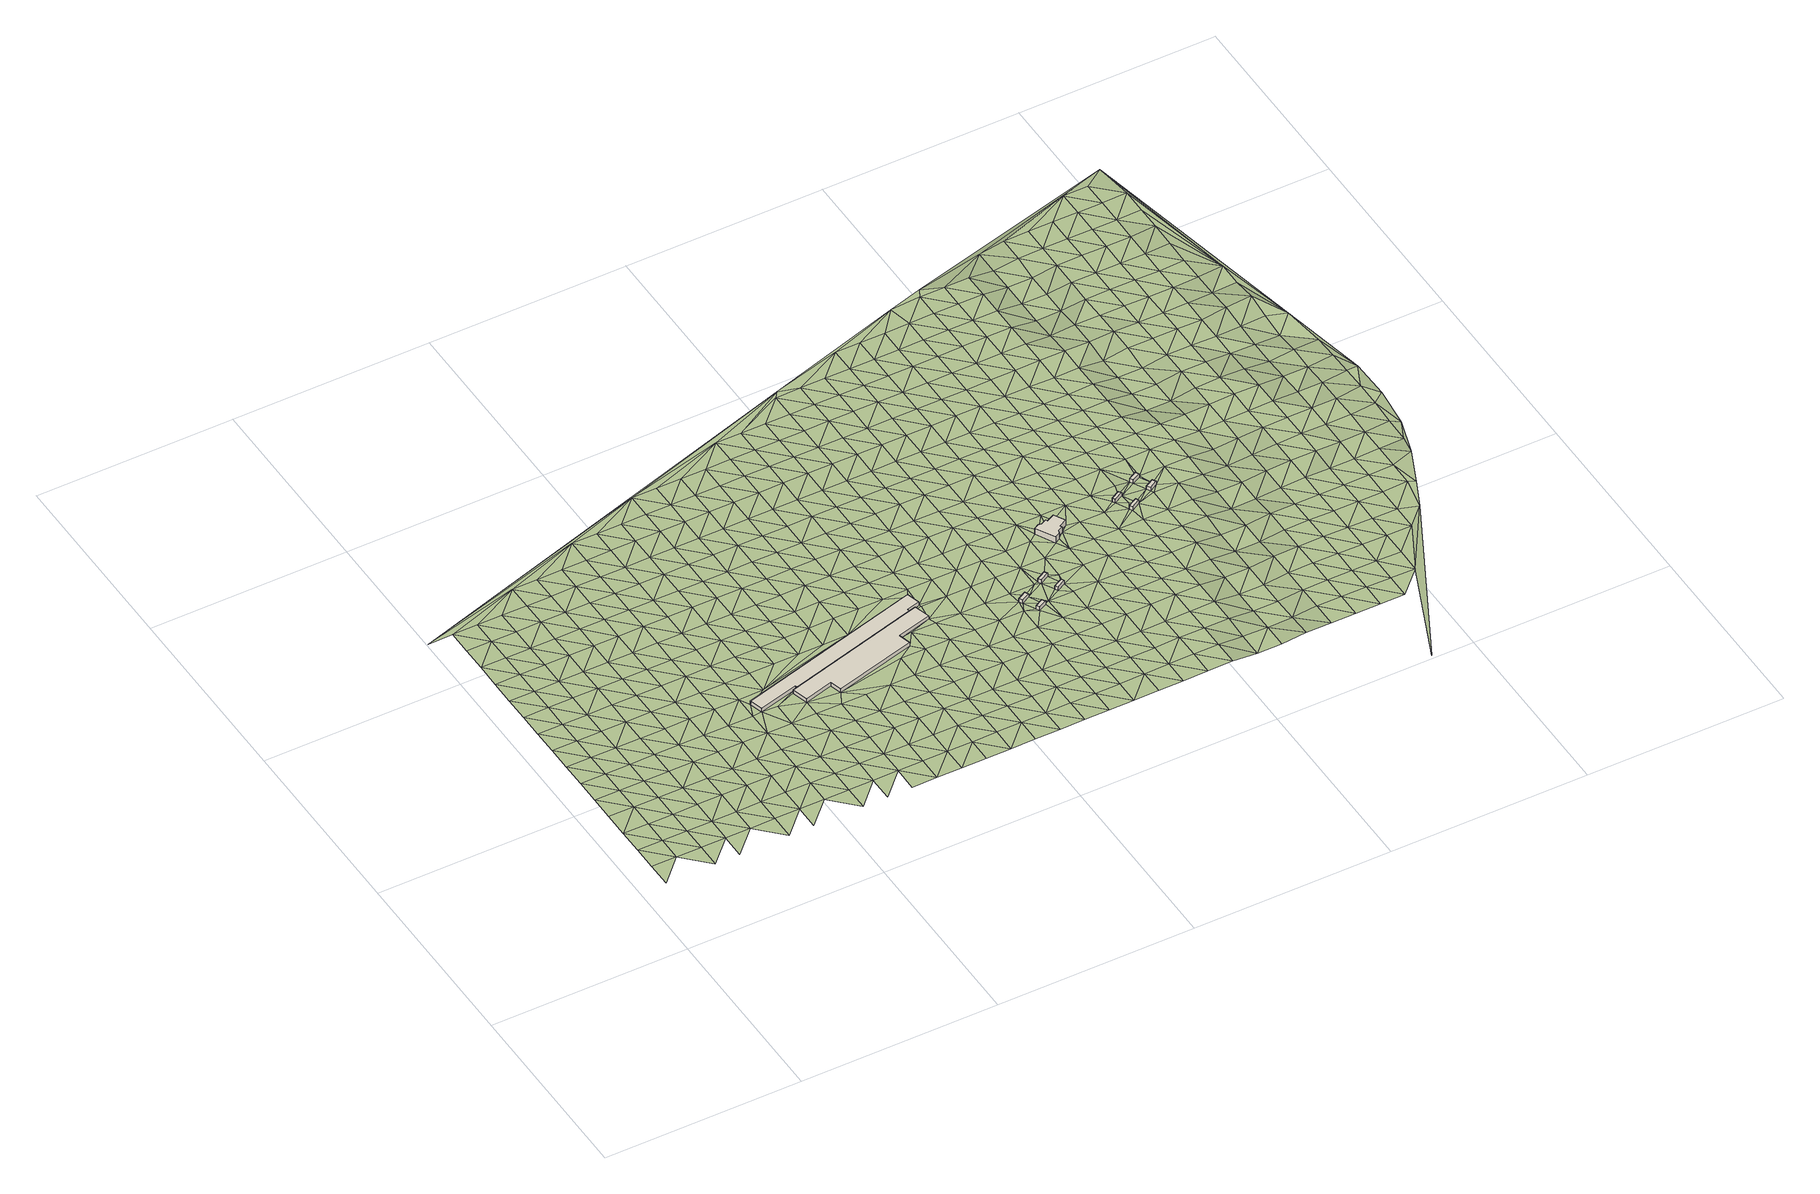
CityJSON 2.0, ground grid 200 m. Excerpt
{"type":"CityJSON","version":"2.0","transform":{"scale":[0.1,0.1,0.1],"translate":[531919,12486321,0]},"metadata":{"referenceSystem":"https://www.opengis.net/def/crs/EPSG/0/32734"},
"CityObjects":{
"building1":{"type":"Building","attributes":{"building":"workshop","building:levels":1,"building_height":4.1,"plus_code":"4FRW3FHF+XHX","ground_height":2.39,"roof_height":6.49},"geometry":[{"type":"Solid","lod":"1","boundaries":[[[[0,1,2,3]],[[1,4,5,2]],[[4,6,7,5]],[[6,8,9,7]],[[8,10,11,9]],[[10,12,13,11]],[[12,14,15,13]],[[14,0,3,15]],[[3,2,5,7,9,11,13,15]],[[14,12,10,8,6,4,1,0]]]]}]},
"building2":{"type":"Building","attributes":{"building":"workshop","building:levels":1,"building_height":4.1,"plus_code":"4FRW3FHF+WPR","ground_height":2.54,"roof_height":6.64},"geometry":[{"type":"Solid","lod":"1","boundaries":[[[[16,17,18,19]],[[17,20,21,18]],[[20,22,23,21]],[[22,24,25,23]],[[24,26,27,25]],[[26,28,29,27]],[[28,30,31,29]],[[30,32,33,31]],[[32,34,35,33]],[[34,16,19,35]],[[19,18,21,23,25,27,29,31,33,35]],[[34,32,30,28,26,24,22,20,17,16]]]]}]},
"building3":{"type":"Building","attributes":{"building":"transportation","building:levels":1,"amenity":"shelter","building_height":4.1,"plus_code":"4FRW3FHG+WC6","ground_height":2.42,"roof_height":6.52},"geometry":[{"type":"Solid","lod":"1","boundaries":[[[[36,37,38,39]],[[37,40,41,38]],[[40,42,43,41]],[[42,36,39,43]],[[39,38,41,43]],[[42,40,37,36]]]]}]},
"building4":{"type":"Building","attributes":{"building":"transportation","building:levels":1,"amenity":"shelter","building_height":4.1,"plus_code":"4FRW3FHG+VC5","ground_height":2.42,"roof_height":6.52},"geometry":[{"type":"Solid","lod":"1","boundaries":[[[[44,45,46,47]],[[45,48,49,46]],[[48,50,51,49]],[[50,44,47,51]],[[47,46,49,51]],[[50,48,45,44]]]]}]},
"building5":{"type":"Building","attributes":{"building":"transportation","building:levels":1,"amenity":"shelter","building_height":4.1,"plus_code":"4FRW3FHG+XG8","ground_height":2.49,"roof_height":6.59},"geometry":[{"type":"Solid","lod":"1","boundaries":[[[[52,53,54,55]],[[53,56,57,54]],[[56,58,59,57]],[[58,52,55,59]],[[55,54,57,59]],[[58,56,53,52]]]]}]},
"building6":{"type":"Building","attributes":{"building":"transportation","building:levels":1,"amenity":"shelter","building_height":4.1,"plus_code":"4FRW3FHG+WH2","ground_height":2.57,"roof_height":6.67},"geometry":[{"type":"Solid","lod":"1","boundaries":[[[[60,61,62,63]],[[61,64,65,62]],[[64,66,67,65]],[[66,60,63,67]],[[63,62,65,67]],[[66,64,61,60]]]]}]},
"building7":{"type":"Building","attributes":{"address":"Ysterplaat","building":"train_station","building:levels":2,"building_height":6.9,"plus_code":"4FRW3FJG+4MQ","ground_height":2.76,"roof_height":9.66},"geometry":[{"type":"Solid","lod":"1","boundaries":[[[[68,69,70,71]],[[69,72,73,70]],[[72,74,75,73]],[[74,76,77,75]],[[76,78,79,77]],[[78,80,81,79]],[[80,82,83,81]],[[82,84,85,83]],[[84,86,87,85]],[[86,88,89,87]],[[88,90,91,89]],[[90,68,71,91]],[[71,70,73,75,77,79,81,83,85,87,89,91]],[[90,88,86,84,82,80,78,76,74,72,69,68]]]]}]},
"building8":{"type":"Building","attributes":{"building":"transportation","building:levels":1,"amenity":"shelter","building_height":4.1,"plus_code":"4FRW3FJH+526","ground_height":3.27,"roof_height":7.37},"geometry":[{"type":"Solid","lod":"1","boundaries":[[[[92,93,94,95]],[[93,96,97,94]],[[96,98,99,97]],[[98,92,95,99]],[[95,94,97,99]],[[98,96,93,92]]]]}]},
"building9":{"type":"Building","attributes":{"building":"transportation","building:levels":1,"amenity":"shelter","building_height":4.1,"plus_code":"4FRW3FJH+424","ground_height":3.27,"roof_height":7.37},"geometry":[{"type":"Solid","lod":"1","boundaries":[[[[100,101,102,103]],[[101,104,105,102]],[[104,106,107,105]],[[106,100,103,107]],[[103,102,105,107]],[[106,104,101,100]]]]}]},
"building10":{"type":"Building","attributes":{"building":"transportation","building:levels":1,"amenity":"shelter","building_height":4.1,"plus_code":"4FRW3FJH+643","ground_height":4.14,"roof_height":8.24},"geometry":[{"type":"Solid","lod":"1","boundaries":[[[[108,109,110,111]],[[109,112,113,110]],[[112,114,115,113]],[[114,108,111,115]],[[111,110,113,115]],[[114,112,109,108]]]]}]},
"building11":{"type":"Building","attributes":{"building":"transportation","building:levels":1,"amenity":"shelter","building_height":4.1,"plus_code":"4FRW3FJH+44X","ground_height":3.98,"roof_height":8.08},"geometry":[{"type":"Solid","lod":"1","boundaries":[[[[116,117,118,119]],[[117,120,121,118]],[[120,122,123,121]],[[122,116,119,123]],[[119,118,121,123]],[[122,120,117,116]]]]}]},
"terrain1":{"type":"TINRelief","geometry":[{"type":"CompositeSurface","lod":"1","boundaries":[[[124,125,126]],[[127,124,126]],[[128,127,129]],[[126,129,127]],[[130,128,131]],[[129,132,128]],[[133,130,131]],[[128,132,131]],[[129,126,134]],[[134,126,135]],[[136,133,137]],[[132,129,138]],[[137,133,131]],[[138,129,134]],[[139,136,140]],[[132,141,131]],[[140,136,137]],[[141,132,138]],[[142,143,139]],[[134,135,144]],[[137,131,145]],[[139,140,142]],[[138,134,144]],[[145,131,141]],[[146,143,147]],[[137,148,140]],[[142,147,143]],[[141,138,149]],[[148,137,145]],[[150,146,151]],[[144,149,138]],[[140,152,142]],[[147,151,146]],[[153,145,141]],[[152,140,148]],[[154,150,155]],[[153,141,149]],[[156,144,157]],[[147,142,158]],[[150,151,155]],[[148,145,159]],[[158,142,152]],[[160,154,161]],[[144,156,149]],[[159,145,153]],[[151,147,162]],[[155,161,154]],[[163,152,148]],[[162,147,158]],[[164,160,165]],[[148,159,163]],[[153,149,166]],[[151,167,155]],[[161,165,160]],[[149,156,168]],[[158,152,169]],[[151,162,167]],[[166,159,153]],[[166,149,168]],[[169,152,163]],[[170,164,171]],[[161,155,172]],[[165,173,164]],[[172,155,167]],[[174,170,171]],[[162,158,175]],[[171,164,173]],[[169,176,158]],[[161,177,165]],[[168,156,178]],[[163,159,179]],[[159,166,180]],[[162,175,167]],[[177,161,172]],[[178,156,181]],[[158,176,175]],[[179,169,163]],[[179,159,180]],[[173,165,182]],[[183,174,171]],[[166,168,184]],[[182,165,177]],[[168,178,185]],[[172,167,186]],[[187,176,169]],[[174,188,189]],[[167,175,190]],[[173,191,171]],[[180,166,184]],[[184,168,185]],[[169,179,187]],[[172,186,177]],[[173,182,191]],[[167,190,186]],[[178,181,192]],[[176,193,175]],[[183,171,194]],[[180,195,179]],[[193,176,187]],[[185,178,192]],[[194,171,191]],[[184,195,180]],[[196,182,177]],[[175,197,190]],[[177,186,198]],[[188,174,183]],[[179,199,187]],[[197,175,193]],[[182,196,191]],[[183,194,200]],[[177,198,196]],[[195,199,179]],[[201,184,185]],[[190,202,186]],[[192,203,185]],[[190,197,202]],[[184,201,195]],[[193,187,204]],[[201,185,203]],[[199,205,187]],[[194,191,206]],[[186,207,198]],[[191,196,208]],[[197,193,204]],[[209,192,210]],[[207,186,202]],[[204,187,205]],[[183,200,188]],[[200,194,206]],[[191,208,206]],[[211,199,195]],[[195,201,212]],[[196,198,213]],[[197,214,202]],[[215,203,192]],[[198,207,216]],[[199,211,205]],[[214,197,204]],[[195,212,211]],[[213,208,196]],[[217,200,206]],[[198,216,213]],[[192,209,215]],[[207,202,218]],[[201,203,219]],[[200,217,188]],[[218,202,214]],[[208,220,206]],[[219,212,201]],[[221,204,205]],[[219,203,215]],[[205,211,222]],[[207,223,216]],[[188,224,189]],[[208,213,220]],[[204,221,214]],[[207,218,223]],[[205,222,221]],[[225,217,206]],[[215,209,226]],[[211,212,227]],[[225,206,220]],[[212,219,228]],[[213,216,229]],[[216,223,230]],[[226,209,231]],[[188,217,232]],[[218,214,233]],[[227,222,211]],[[214,221,234]],[[212,228,227]],[[220,213,229]],[[219,215,235]],[[225,232,217]],[[216,230,229]],[[223,218,233]],[[235,215,226]],[[214,234,233]],[[220,236,225]],[[237,228,219]],[[221,222,238]],[[232,239,188]],[[222,227,240]],[[241,230,223]],[[236,220,229]],[[237,219,235]],[[226,231,242]],[[238,234,221]],[[241,223,233]],[[222,240,238]],[[243,227,228]],[[232,225,244]],[[235,226,242]],[[225,236,245]],[[243,228,237]],[[229,230,246]],[[10,240,227]],[[234,247,233]],[[248,230,241]],[[232,244,239]],[[225,245,244]],[[234,238,247]],[[236,229,246]],[[237,235,249]],[[238,240,8]],[[230,248,246]],[[250,10,227]],[[10,8,240]],[[227,243,250]],[[251,241,233]],[[242,249,235]],[[224,188,239]],[[233,247,251]],[[236,252,245]],[[239,244,253]],[[248,241,254]],[[243,237,255]],[[252,236,246]],[[249,256,237]],[[238,8,257]],[[10,250,258]],[[259,242,260]],[[247,238,257]],[[251,254,241]],[[245,261,244]],[[243,255,250]],[[262,189,224]],[[237,256,255]],[[248,263,246]],[[242,259,249]],[[245,252,261]],[[247,264,251]],[[254,263,248]],[[239,253,224]],[[265,253,244]],[[264,247,257]],[[10,258,266]],[[250,22,258]],[[267,252,246]],[[268,256,249]],[[265,244,261]],[[250,255,269]],[[263,267,246]],[[249,259,268]],[[254,251,270]],[[250,269,22]],[[251,264,271]],[[261,252,272]],[[256,273,255]],[[274,253,265]],[[258,22,20]],[[254,270,263]],[[275,276,259]],[[267,272,252]],[[256,268,273]],[[251,271,270]],[[258,20,266]],[[253,274,224]],[[277,265,261]],[[257,278,264]],[[255,279,269]],[[268,259,280]],[[272,277,261]],[[279,255,273]],[[267,263,281]],[[264,278,271]],[[263,270,282]],[[280,259,276]],[[266,20,17]],[[22,269,283]],[[274,265,284]],[[267,281,272]],[[277,284,265]],[[263,282,281]],[[269,279,283]],[[271,285,270]],[[273,268,286]],[[268,280,287]],[[288,224,274]],[[289,257,8]],[[271,278,285]],[[278,257,290]],[[279,273,286]],[[274,284,288]],[[286,268,287]],[[291,22,283]],[[277,272,292]],[[293,282,270]],[[272,281,294]],[[280,276,295]],[[22,291,296]],[[293,270,285]],[[277,292,284]],[[279,297,283]],[[298,224,288]],[[272,294,292]],[[287,280,295]],[[276,299,295]],[[297,279,286]],[[282,300,281]],[[278,290,285]],[[301,282,293]],[[290,257,302]],[[291,283,303]],[[304,288,284]],[[300,294,281]],[[284,292,305]],[[282,301,300]],[[303,283,297]],[[286,287,306]],[[293,285,307]],[[295,308,287]],[[288,304,298]],[[304,284,305]],[[290,307,285]],[[294,309,292]],[[297,286,306]],[[306,287,308]],[[293,310,301]],[[309,294,300]],[[298,262,224]],[[311,295,299]],[[307,310,293]],[[312,305,292]],[[289,302,257]],[[291,303,313]],[[298,304,314]],[[313,303,297]],[[312,292,309]],[[299,315,311]],[[306,316,297]],[[300,301,317]],[[318,308,295]],[[310,319,301]],[[307,290,320]],[[313,297,316]],[[304,305,321]],[[309,300,317]],[[322,305,312]],[[301,319,317]],[[295,311,318]],[[323,306,308]],[[310,307,320]],[[290,302,320]],[[298,314,262]],[[321,314,304]],[[321,305,322]],[[324,312,309]],[[306,323,316]],[[323,308,318]],[[325,189,262]],[[326,291,313]],[[319,310,327]],[[315,328,311]],[[324,309,317]],[[320,327,310]],[[322,312,329]],[[313,316,330]],[[314,321,331]],[[8,332,289]],[[317,319,333]],[[311,334,318]],[[324,329,312]],[[330,316,323]],[[314,331,262]],[[319,327,333]],[[334,311,328]],[[335,320,302]],[[321,322,336]],[[317,337,324]],[[318,338,323]],[[329,339,322]],[[330,340,313]],[[326,341,291]],[[337,317,333]],[[338,318,334]],[[302,289,335]],[[331,321,336]],[[342,327,320]],[[336,322,339]],[[326,313,340]],[[343,330,323]],[[329,324,344]],[[324,337,345]],[[343,323,338]],[[320,335,342]],[[331,346,262]],[[333,327,347]],[[334,328,348]],[[329,344,339]],[[330,349,340]],[[346,331,336]],[[324,345,344]],[[337,333,347]],[[338,334,348]],[[347,327,342]],[[328,350,348]],[[349,330,343]],[[289,351,335]],[[352,262,346]],[[353,336,339]],[[337,354,345]],[[343,338,355]],[[326,340,356]],[[339,344,357]],[[340,349,358]],[[342,335,351]],[[354,337,347]],[[348,355,338]],[[336,353,346]],[[353,339,357]],[[340,358,356]],[[345,359,344]],[[356,341,326]],[[347,342,360]],[[350,361,348]],[[349,343,362]],[[345,354,359]],[[355,363,343]],[[351,360,342]],[[351,289,364]],[[352,346,365]],[[366,357,344]],[[362,358,349]],[[346,353,367]],[[343,363,362]],[[368,354,347]],[[341,369,370]],[[371,355,348]],[[366,344,359]],[[369,341,356]],[[346,367,365]],[[360,368,347]],[[371,348,361]],[[353,357,372]],[[359,354,373]],[[374,363,355]],[[375,356,358]],[[376,357,366]],[[358,362,377]],[[360,351,364]],[[378,262,352]],[[368,373,354]],[[332,364,289]],[[371,374,355]],[[372,367,353]],[[356,375,369]],[[369,379,370]],[[376,372,357]],[[358,377,375]],[[380,366,359]],[[368,360,381]],[[361,382,371]],[[362,363,383]],[[373,380,359]],[[374,384,363]],[[364,381,360]],[[385,365,367]],[[376,366,386]],[[377,362,383]],[[367,372,387]],[[363,384,383]],[[375,388,369]],[[369,388,379]],[[380,386,366]],[[378,352,365]],[[373,368,389]],[[374,371,390]],[[367,387,385]],[[381,391,368]],[[371,382,392]],[[393,394,395]],[[377,396,375]],[[372,376,397]],[[373,389,380]],[[374,390,384]],[[386,398,376]],[[368,391,389]],[[371,392,390]],[[396,377,383]],[[395,394,399]],[[381,364,400]],[[394,379,401]],[[387,372,397]],[[388,375,402]],[[397,376,398]],[[400,364,332]],[[401,399,394]],[[402,375,396]],[[388,403,379]],[[386,380,404]],[[405,391,381]],[[382,406,392]],[[407,383,384]],[[380,389,408]],[[384,390,409]],[[365,385,378]],[[400,332,399]],[[387,410,385]],[[400,405,381]],[[401,379,411]],[[386,404,398]],[[383,407,396]],[[410,387,397]],[[380,408,404]],[[384,409,407]],[[388,402,403]],[[411,399,401]],[[391,412,389]],[[392,413,390]],[[411,379,403]],[[391,405,412]],[[392,406,413]],[[414,400,399]],[[415,385,410]],[[397,398,416]],[[389,417,408]],[[418,409,390]],[[402,396,419]],[[398,404,420]],[[396,407,421]],[[414,405,400]],[[378,385,415]],[[414,399,411]],[[417,389,412]],[[418,390,413]],[[410,397,416]],[[403,402,419]],[[416,398,420]],[[396,421,419]],[[408,422,404]],[[406,423,413]],[[407,409,424]],[[262,378,325]],[[408,417,422]],[[425,409,418]],[[415,410,426]],[[412,405,427]],[[405,414,428]],[[429,420,404]],[[403,430,411]],[[424,421,407]],[[416,426,410]],[[409,425,424]],[[419,431,403]],[[417,412,427]],[[418,413,432]],[[429,404,422]],[[427,405,428]],[[378,415,433]],[[403,431,430]],[[432,413,423]],[[414,411,434]],[[415,426,433]],[[435,416,420]],[[417,436,422]],[[418,437,425]],[[438,419,421]],[[439,420,429]],[[421,424,440]],[[428,414,434]],[[427,436,417]],[[434,411,430]],[[437,418,432]],[[416,435,426]],[[433,441,378]],[[435,420,439]],[[421,440,438]],[[36,431,419]],[[429,422,442]],[[425,443,424]],[[436,442,422]],[[443,425,437]],[[433,426,444]],[[445,427,428]],[[432,423,446]],[[419,438,36]],[[434,447,428]],[[429,448,439]],[[449,430,431]],[[440,424,450]],[[435,444,426]],[[427,445,436]],[[437,432,446]],[[36,451,431]],[[442,448,429]],[[445,428,447]],[[423,452,446]],[[443,450,424]],[[453,441,433]],[[440,45,438]],[[431,451,449]],[[454,434,430]],[[444,453,433]],[[438,37,36]],[[438,44,37]],[[435,439,455]],[[443,437,456]],[[448,457,439]],[[44,438,45]],[[440,450,458]],[[440,458,45]],[[442,436,459]],[[436,445,460]],[[456,437,446]],[[454,430,449]],[[461,451,36]],[[441,325,378]],[[455,444,435]],[[462,447,434]],[[453,463,441]],[[455,439,457]],[[44,464,37]],[[448,442,459]],[[450,443,465]],[[436,460,459]],[[466,37,464]],[[452,467,446]],[[458,468,45]],[[465,443,456]],[[434,454,462]],[[453,444,469]],[[445,447,470]],[[461,471,451]],[[464,472,466]],[[457,448,473]],[[474,449,451]],[[468,458,472]],[[458,450,475]],[[468,472,464]],[[469,444,455]],[[466,471,461]],[[470,460,445]],[[476,456,446]],[[459,473,448]],[[470,447,462]],[[475,450,465]],[[477,441,463]],[[478,463,453]],[[449,474,454]],[[472,53,466]],[[476,446,467]],[[451,471,474]],[[472,458,479]],[[453,469,478]],[[53,471,466]],[[455,457,480]],[[465,456,481]],[[473,482,457]],[[479,458,475]],[[483,459,460]],[[454,484,462]],[[460,470,485]],[[476,481,456]],[[60,53,472]],[[480,469,455]],[[60,472,61]],[[471,53,52]],[[486,463,478]],[[480,457,482]],[[474,471,52]],[[484,454,474]],[[325,441,477]],[[459,483,473]],[[472,487,61]],[[460,485,483]],[[487,472,479]],[[462,488,470]],[[467,489,476]],[[490,475,465]],[[486,477,463]],[[481,491,465]],[[474,52,492]],[[60,66,53]],[[488,462,484]],[[478,469,493]],[[494,482,473]],[[475,490,479]],[[53,66,495]],[[469,480,496]],[[490,465,491]],[[64,61,487]],[[485,470,497]],[[473,483,494]],[[493,486,478]],[[481,476,498]],[[474,492,499]],[[500,492,495]],[[493,469,496]],[[470,488,497]],[[476,489,501]],[[500,495,66]],[[484,474,502]],[[500,66,64]],[[480,482,503]],[[485,504,483]],[[481,498,491]],[[479,505,487]],[[494,506,482]],[[476,501,498]],[[479,490,507]],[[500,499,492]],[[508,477,486]],[[504,485,497]],[[487,505,64]],[[474,499,502]],[[496,480,503]],[[488,484,509]],[[486,493,508]],[[503,482,506]],[[479,507,505]],[[494,483,510]],[[500,64,511]],[[325,477,512]],[[497,488,509]],[[489,513,501]],[[490,491,514]],[[510,483,504]],[[491,498,515]],[[509,484,502]],[[496,516,493]],[[499,500,511]],[[508,512,477]],[[511,64,505]],[[506,494,517]],[[514,507,490]],[[516,496,503]],[[514,491,515]],[[504,497,518]],[[501,519,498]],[[517,494,510]],[[499,69,502]],[[493,520,508]],[[509,518,497]],[[501,513,519]],[[68,509,502]],[[505,507,521]],[[520,493,516]],[[522,499,511]],[[69,499,522]],[[68,502,69]],[[523,503,506]],[[524,515,498]],[[517,525,506]],[[521,507,514]],[[508,526,512]],[[510,504,527]],[[509,68,528]],[[518,529,504]],[[524,498,519]],[[503,523,516]],[[508,520,526]],[[523,506,525]],[[527,517,510]],[[511,505,530]],[[504,529,527]],[[531,505,521]],[[532,69,522]],[[518,509,533]],[[513,534,519]],[[535,514,515]],[[509,528,533]],[[536,515,524]],[[325,512,537]],[[538,528,539]],[[530,522,511]],[[512,526,540]],[[531,530,505]],[[532,522,541]],[[520,516,542]],[[543,525,517]],[[521,514,535]],[[516,523,544]],[[541,545,532]],[[535,515,536]],[[533,528,538]],[[529,518,546]],[[524,519,547]],[[517,527,543]],[[526,520,542]],[[548,549,538]],[[516,544,542]],[[546,518,533]],[[547,519,534]],[[550,541,522]],[[531,521,551]],[[533,538,549]],[[522,530,550]],[[552,553,541]],[[523,525,554]],[[529,555,527]],[[524,556,536]],[[525,543,557]],[[551,521,535]],[[512,540,537]],[[558,540,526]],[[555,529,546]],[[556,524,547]],[[554,544,523]],[[531,559,530]],[[541,560,552]],[[558,526,542]],[[554,525,557]],[[560,541,550]],[[527,561,543]],[[536,562,535]],[[533,549,563]],[[551,559,531]],[[546,533,563]],[[563,549,552]],[[561,527,555]],[[562,536,556]],[[544,564,542]],[[547,534,565]],[[566,550,530]],[[567,540,558]],[[543,568,557]],[[551,535,569]],[[552,560,563]],[[544,554,564]],[[559,566,530]],[[555,546,570]],[[556,547,565]],[[540,567,537]],[[543,561,568]],[[534,571,565]],[[569,535,562]],[[572,558,542]],[[560,550,573]],[[563,570,546]],[[559,551,574]],[[572,542,564]],[[566,573,550]],[[554,557,575]],[[562,556,576]],[[557,568,577]],[[574,551,569]],[[567,558,578]],[[561,555,579]],[[563,560,580]],[[570,581,555]],[[565,576,556]],[[564,554,575]],[[582,566,559]],[[572,578,558]],[[575,557,577]],[[573,580,560]],[[583,325,537]],[[568,561,579]],[[555,581,579]],[[559,574,582]],[[584,570,563]],[[571,585,565]],[[569,562,586]],[[576,587,562]],[[537,567,588]],[[564,589,572]],[[573,566,590]],[[578,591,567]],[[580,584,563]],[[592,577,568]],[[586,574,569]],[[589,564,575]],[[562,587,586]],[[590,566,582]],[[593,581,570]],[[594,576,565]],[[567,591,588]],[[592,568,579]],[[573,100,580]],[[584,593,570]],[[594,565,585]],[[578,572,595]],[[572,589,596]],[[590,597,573]],[[580,92,584]],[[575,577,598]],[[579,581,599]],[[600,587,576]],[[582,574,601]],[[602,577,592]],[[574,586,603]],[[573,597,101]],[[100,573,101]],[[92,580,93]],[[578,595,591]],[[572,596,595]],[[593,599,581]],[[594,600,576]],[[93,580,100]],[[589,575,598]],[[601,590,582]],[[598,577,602]],[[601,574,603]],[[604,592,579]],[[584,92,605]],[[585,606,594]],[[586,587,607]],[[599,604,579]],[[600,608,587]],[[93,100,609]],[[610,588,591]],[[589,611,596]],[[612,593,584]],[[613,597,590]],[[591,595,614]],[[605,615,584]],[[597,104,101]],[[93,609,96]],[[602,592,616]],[[603,586,607]],[[537,588,583]],[[611,589,598]],[[587,608,607]],[[590,601,613]],[[100,106,609]],[[599,593,612]],[[591,614,610]],[[604,616,592]],[[584,615,612]],[[609,106,96]],[[596,617,595]],[[600,594,618]],[[594,606,619]],[[597,620,104]],[[602,621,598]],[[603,622,601]],[[596,611,617]],[[597,613,620]],[[96,108,605]],[[604,599,623]],[[600,618,608]],[[616,621,602]],[[594,619,618]],[[622,603,607]],[[615,605,108]],[[116,96,106]],[[624,614,595]],[[106,104,116]],[[612,623,599]],[[625,611,598]],[[601,626,613]],[[624,595,617]],[[615,108,612]],[[108,96,109]],[[583,588,610]],[[116,109,96]],[[616,604,627]],[[104,620,628]],[[621,625,598]],[[626,601,622]],[[104,117,116]],[[606,629,619]],[[630,607,608]],[[628,117,104]],[[604,623,627]],[[608,618,631]],[[610,614,632]],[[617,611,633]],[[613,634,620]],[[635,614,624]],[[108,114,612]],[[621,616,636]],[[607,630,622]],[[625,633,611]],[[608,631,630]],[[613,626,634]],[[623,612,637]],[[619,638,618]],[[122,109,116]],[[614,635,632]],[[627,636,616]],[[120,117,628]],[[639,624,617]],[[637,612,114]],[[112,109,122]],[[619,629,638]],[[625,621,640]],[[641,628,620]],[[642,114,112]],[[633,639,617]],[[620,634,643]],[[583,610,632]],[[122,642,112]],[[627,623,644]],[[645,631,618]],[[626,622,646]],[[636,640,621]],[[637,114,642]],[[622,630,647]],[[635,624,648]],[[641,120,628]],[[637,644,623]],[[620,643,641]],[[645,618,638]],[[634,626,646]],[[639,648,624]],[[622,647,646]],[[633,625,649]],[[650,636,627]],[[651,642,122]],[[640,652,625]],[[122,120,651]],[[632,635,653]],[[629,654,638]],[[630,631,655]],[[644,650,627]],[[656,631,645]],[[633,649,639]],[[657,637,642]],[[643,634,658]],[[648,653,635]],[[625,652,649]],[[120,641,651]],[[640,636,659]],[[655,647,630]],[[631,656,655]],[[658,634,646]],[[644,637,657]],[[645,638,660]],[[661,583,632]],[[650,659,636]],[[642,651,657]],[[641,643,662]],[[653,663,632]],[[660,638,654]],[[648,639,664]],[[665,652,640]],[[639,649,666]],[[662,643,658]],[[650,644,667]],[[645,668,656]],[[669,646,647]],[[663,661,632]],[[659,665,640]],[[647,655,670]],[[653,648,664]],[[651,641,671]],[[639,666,664]],[[657,667,644]],[[668,645,660]],[[646,669,658]],[[641,662,671]],[[647,670,669]],[[672,583,661]],[[652,673,649]],[[659,650,674]],[[656,675,655]],[[665,676,652]],[[663,653,677]],[[651,678,657]],[[660,654,679]],[[650,667,674]],[[675,656,668]],[[673,666,649]],[[664,677,653]],[[652,676,673]],[[671,678,651]],[[665,659,680]],[[662,658,681]],[[670,655,682]],[[669,683,658]],[[684,661,663]],[[667,657,685]],[[668,660,686]],[[674,680,659]],[[682,655,675]],[[671,662,681]],[[684,663,677]],[[685,657,678]],[[686,660,679]],[[681,658,683]],[[687,664,666]],[[676,665,688]],[[670,689,669]],[[666,673,690]],[[672,661,691]],[[674,667,692]],[[675,668,693]],[[680,688,665]],[[670,682,689]],[[664,687,677]],[[671,694,678]],[[691,661,684]],[[666,690,687]],[[685,692,667]],[[693,668,686]],[[683,669,695]],[[694,671,681]],[[676,696,673]],[[697,680,674]],[[698,682,675]],[[688,699,676]],[[695,669,689]],[[685,678,700]],[[692,697,674]],[[698,675,693]],[[684,677,701]],[[690,673,696]],[[686,679,702]],[[677,687,703]],[[676,699,696]],[[700,678,694]],[[688,680,704]],[[705,681,683]],[[689,682,706]],[[683,695,707]],[[701,691,684]],[[692,685,708]],[[693,686,702]],[[701,677,703]],[[697,704,680]],[[706,682,698]],[[690,709,687]],[[681,705,694]],[[708,685,700]],[[705,683,707]],[[710,699,688]],[[695,689,711]],[[709,690,696]],[[712,697,692]],[[704,710,688]],[[689,706,711]],[[691,713,672]],[[703,687,714]],[[698,693,715]],[[702,716,717]],[[691,701,718]],[[692,708,712]],[[702,719,693]],[[700,694,720]],[[707,695,721]],[[714,687,709]],[[694,705,722]],[[696,699,723]],[[704,697,724]],[[715,706,698]],[[710,725,699]],[[715,693,719]],[[711,721,695]],[[720,708,700]],[[724,697,712]],[[694,722,720]],[[701,703,726]],[[696,723,709]],[[703,714,727]],[[699,725,723]],[[728,710,704]],[[705,707,729]],[[721,730,707]],[[713,691,718]],[[718,701,726]],[[731,711,706]],[[726,703,727]],[[704,724,728]],[[706,715,732]],[[712,708,733]],[[729,722,705]],[[734,708,720]],[[729,707,730]],[[714,709,735]],[[725,710,736]],[[719,702,737]],[[711,731,721]],[[709,723,738]],[[731,706,732]],[[733,724,712]],[[736,710,728]],[[734,733,708]],[[727,714,735]],[[715,719,737]],[[739,718,726]],[[709,738,735]],[[740,720,722]],[[741,730,721]],[[722,729,742]],[[725,743,723]],[[732,715,737]],[[739,713,718]],[[736,744,725]],[[721,731,741]],[[728,724,745]],[[720,740,734]],[[724,733,746]],[[722,742,740]],[[726,727,747]],[[743,738,723]],[[735,748,727]],[[725,744,743]],[[745,736,728]],[[729,730,749]],[[732,750,731]],[[745,724,746]],[[741,751,730]],[[737,702,717]],[[739,726,747]],[[747,727,748]],[[750,732,737]],[[733,734,752]],[[742,729,749]],[[740,753,734]],[[749,730,751]],[[754,735,738]],[[755,744,736]],[[756,741,731]],[[738,743,757]],[[713,739,758]],[[746,733,752]],[[736,745,755]],[[752,734,753]],[[756,731,750]],[[742,759,740]],[[747,758,739]],[[738,757,754]],[[760,748,735]],[[761,743,744]],[[741,762,751]],[[759,742,749]],[[750,737,717]],[[746,763,745]],[[761,744,755]],[[741,756,762]],[[753,740,764]],[[735,754,760]],[[713,758,765]],[[752,763,746]],[[766,747,748]],[[757,743,767]],[[764,740,759]],[[745,768,755]],[[769,749,751]],[[767,743,761]],[[751,762,770]],[[747,766,758]],[[771,756,750]],[[766,748,760]],[[763,768,745]],[[757,772,754]],[[773,752,753]],[[749,769,759]],[[750,717,771]],[[753,764,774]],[[769,751,770]],[[756,771,762]],[[713,775,672]],[[772,757,767]],[[776,765,758]],[[777,761,755]],[[752,773,763]],[[768,778,755]],[[773,753,774]],[[754,779,760]],[[766,776,758]],[[761,777,767]],[[764,759,780]],[[781,770,762]],[[779,754,772]],[[777,755,778]],[[759,769,782]],[[783,771,717]],[[781,762,771]],[[760,784,766]],[[768,763,785]],[[774,764,780]],[[776,786,765]],[[763,773,787]],[[759,782,780]],[[784,760,779]],[[772,767,788]],[[768,785,778]],[[769,770,789]],[[767,777,790]],[[791,713,765]],[[763,787,785]],[[792,770,781]],[[781,771,783]],[[776,766,793]],[[779,772,788]],[[773,774,794]],[[789,782,769]],[[793,766,784]],[[767,790,788]],[[780,795,774]],[[789,770,792]],[[777,778,796]],[[794,787,773]],[[778,785,797]],[[798,781,783]],[[794,774,795]],[[784,779,799]],[[786,776,800]],[[776,793,801]],[[781,798,792]],[[796,790,777]],[[802,780,782]],[[788,799,779]],[[796,778,797]],[[782,789,803]],[[765,786,791]],[[787,804,785]],[[776,801,800]],[[804,787,794]],[[782,803,802]],[[784,805,793]],[[806,795,780]],[[792,807,789]],[[799,808,784]],[[807,792,798]],[[809,788,790]],[[810,797,785]],[[790,796,811]],[[801,793,805]],[[784,808,805]],[[810,785,804]],[[780,802,806]],[[788,809,799]],[[812,794,795]],[[803,789,813]],[[790,811,809]],[[789,807,813]],[[800,791,786]],[[796,797,814]],[[804,794,812]],[[815,797,810]],[[812,795,806]],[[816,808,799]],[[817,800,801]],[[803,818,802]],[[807,798,819]],[[805,820,801]],[[811,796,814]],[[799,809,816]],[[815,814,797]],[[803,813,818]],[[821,810,804]],[[801,820,817]],[[819,813,807]],[[775,713,791]],[[802,822,806]],[[821,804,812]],[[805,808,823]],[[811,824,809]],[[816,825,808]],[[802,818,822]],[[819,818,813]],[[815,810,826]],[[800,817,791]],[[824,811,814]],[[805,823,820]],[[806,827,812]],[[808,825,823]],[[821,826,810]],[[816,809,828]],[[827,806,822]],[[829,818,819]],[[828,809,824]],[[829,822,818]],[[817,820,830]],[[831,814,815]],[[812,832,821]],[[826,833,815]],[[825,816,834]],[[830,820,823]],[[832,812,827]],[[814,831,824]],[[834,816,828]],[[831,815,833]],[[791,817,835]],[[821,836,826]],[[822,829,837]],[[837,827,822]],[[830,835,817]],[[821,832,836]],[[823,825,838]],[[827,837,832]],[[834,839,825]],[[826,840,833]],[[828,824,841]],[[824,831,842]],[[840,826,836]],[[838,830,823]],[[837,836,832]],[[825,839,838]],[[835,843,791]],[[833,840,831]],[[841,834,828]],[[824,842,841]],[[840,836,837]],[[831,840,842]],[[839,834,841]],[[835,830,844]],[[830,838,845]],[[775,791,843]],[[842,840,841]],[[838,839,841]],[[844,843,835]],[[830,845,844]],[[845,838,841]],[[775,841,840]],[[841,844,845]],[[844,775,843]],[[841,775,844]]]}]}
},
"vertices":[
[3873,2787,24],[3867,2811,24],[3867,2811,65],[3873,2787,65],[4002,2847,24],[4002,2847,65],[3965,2983,24],[3965,2983,65],[2067,2467,24],[2067,2467,65],[2104,2331,24],[2104,2331,65],[2509,2442,24],[2509,2442,65],[2516,2418,24],[2516,2418,65],
[3873,2787,25],[2516,2418,25],[2516,2418,66],[3873,2787,66],[2467,2404,25],[2467,2404,66],[2511,2243,25],[2511,2243,66],[2802,2323,25],[2802,2323,66],[2835,2202,25],[2835,2202,66],[3666,2427,25],[3666,2427,66],[3633,2549,25],[3633,2549,66],[3986,2645,25],[3986,2645,66],[3942,2805,25],[3942,2805,66],
[4788,2445,24],[4808,2411,24],[4808,2411,65],[4788,2445,65],[4892,2454,24],[4892,2454,65],[4872,2489,24],[4872,2489,65],
[4871,2287,24],[4891,2253,24],[4891,2253,65],[4871,2287,65],[4974,2296,24],[4974,2296,65],[4955,2331,24],[4955,2331,65],
[5061,2584,25],[5076,2554,25],[5076,2554,66],[5061,2584,66],[5170,2603,25],[5170,2603,66],[5154,2634,25],[5154,2634,66],
[5143,2427,26],[5159,2397,26],[5159,2397,67],[5143,2427,67],[5252,2446,26],[5252,2446,67],[5236,2476,26],[5236,2476,67],
[5349,3138,28],[5450,2945,28],[5450,2945,97],[5349,3138,97],[5503,2973,28],[5503,2973,97],[5517,3006,28],[5517,3006,97],[5568,3033,28],[5568,3033,97],[5561,3053,28],[5561,3053,97],[5641,3096,28],[5641,3096,97],[5580,3209,28],[5580,3209,97],[5501,3168,28],[5501,3168,97],[5489,3186,28],[5489,3186,97],[5437,3160,28],[5437,3160,97],[5401,3167,28],[5401,3167,97],
[6150,3159,33],[6165,3128,33],[6165,3128,74],[6150,3159,74],[6259,3178,33],[6259,3178,74],[6242,3208,33],[6242,3208,74],
[6232,3001,33],[6248,2970,33],[6248,2970,74],[6232,3001,74],[6341,3020,33],[6341,3020,74],[6325,3050,33],[6325,3050,74],
[6407,3298,41],[6426,3262,41],[6426,3262,82],[6407,3298,82],[6511,3307,41],[6511,3307,82],[6492,3343,41],[6492,3343,82],
[6489,3141,40],[6509,3105,40],[6509,3105,81],[6489,3141,81],[6593,3150,40],[6593,3150,81],[6574,3185,40],[6574,3185,81],
[254,1067,26],[254,817,25],[504,1067,24],[254,1317,25],[254,1567,25],[504,1317,24],[254,1822,24],[504,1822,25],[504,1567,25],[254,2072,24],[755,1067,24],[755,817,24],[254,2322,24],[504,2072,24],[755,1317,24],[254,2572,24],[504,2322,24],[755,1567,25],[504,2572,24],[254,2822,24],[1006,1067,24],[755,1822,25],[254,3072,24],[504,2822,23],[755,2072,25],[1006,1317,24],[254,3322,24],[504,3072,24],[755,2322,25],[1006,1567,25],[254,3572,24],[504,3322,25],[1256,1067,24],[1006,817,24],[755,2572,24],[1006,1822,25],[254,3822,24],[504,3572,24],[755,2822,23],[1006,2072,25],[254,4072,25],[504,3822,24],[1256,1567,24],[755,3072,24],[1256,1317,24],[1006,2322,25],[254,4322,24],[504,4322,25],[755,3322,25],[504,4072,25],[254,4572,24],[1006,2822,22],[1006,2572,24],[755,3572,24],[1507,1067,24],[1256,2072,24],[1256,1822,24],[1507,817,24],[755,3822,25],[504,4572,24],[1507,1567,24],[1507,1317,24],[1006,3322,25],[1256,2322,24],[1006,4822,24],[3,4572,23],[1006,3072,24],[755,4072,26],[1758,1067,24],[1256,2572,23],[755,4322,26],[1507,1822,23],[1006,3822,25],[1256,2822,23],[1006,3572,25],[1507,2072,24],[755,4572,24],[1758,1567,24],[1256,3072,25],[1758,1317,24],[1507,2572,23],[1507,2322,24],[1006,4322,26],[1256,3322,25],[1006,4072,26],[2009,1067,24],[1758,817,24],[1758,2072,24],[1758,1822,23],[1256,3822,25],[1507,2822,23],[2009,1317,24],[1256,3572,24],[1006,4572,24],[1507,3072,24],[2009,1567,23],[1256,4072,26],[1758,2572,23],[1758,2322,24],[1507,3322,25],[1758,5072,27],[1256,4322,25],[2259,1067,24],[2009,2072,24],[2009,1822,23],[1507,3822,24],[1507,3572,25],[2259,817,24],[1256,4572,23],[1758,3072,24],[1758,2822,23],[2259,1317,23],[1507,4072,25],[2259,1567,24],[2009,2572,24],[1256,4822,23],[2009,2322,24],[1758,3322,24],[2510,1067,24],[2259,1822,24],[1507,4572,24],[1507,4322,25],[1758,3822,24],[2009,2822,23],[1758,3572,24],[2510,1317,24],[2259,2072,24],[2009,3072,24],[1758,4072,25],[1507,4822,24],[2009,3322,24],[2510,1822,24],[2510,1567,24],[2259,2572,25],[2259,2322,25],[2761,1067,24],[2510,817,23],[1758,4322,25],[2510,5322,30],[2009,3572,24],[2259,2822,24],[1758,4572,24],[2509,2442,25],[2009,3822,23],[2761,1317,24],[2510,2072,25],[2259,3322,24],[2259,3072,24],[2009,4072,24],[2761,1567,24],[1758,4822,25],[2761,817,23],[3011,817,24],[2009,4322,25],[2510,2822,24],[2761,1822,25],[3011,1067,24],[2259,3822,23],[2259,3572,23],[2761,2072,25],[2009,4572,25],[2510,3072,24],[3011,1567,25],[3011,1317,24],[2009,4822,26],[3262,2822,26],[2761,2822,24],[2835,2202,26],[2259,4322,24],[2510,3322,23],[2259,4072,24],[3262,1067,24],[2802,2323,26],[3011,1822,26],[2009,5072,27],[3262,817,24],[2510,3822,22],[2510,3572,22],[3011,2822,25],[3011,2072,26],[2259,4822,27],[2259,4572,26],[3262,1567,25],[2761,3072,24],[3262,1317,24],[2510,4072,23],[2761,3322,23],[3513,1067,24],[2510,4322,25],[3262,2072,26],[2259,5072,28],[3513,817,23],[3262,1822,25],[2761,3822,22],[3513,1317,24],[2761,3572,22],[3011,3072,24],[2510,4822,28],[2510,4572,26],[3513,1567,25],[2761,4072,23],[4310,5882,30],[3513,2322,26],[3011,3322,23],[3764,817,24],[2761,4322,24],[3513,1822,25],[2510,5072,29],[3965,2983,27],[3011,3572,23],[3764,1067,25],[3262,3072,24],[2761,4822,27],[3011,3822,23],[3764,1317,24],[2761,4572,25],[3513,2072,26],[3666,2427,26],[3262,3322,24],[3764,1567,25],[3011,4322,25],[3011,4072,23],[2761,5072,29],[3262,3572,23],[4014,1067,25],[3764,1822,25],[4014,817,24],[3513,3072,25],[2761,5322,29],[3011,4822,27],[3262,3822,23],[4014,1317,24],[3764,2322,26],[3011,4572,26],[3764,2072,25],[3262,4072,24],[3513,3322,24],[4265,817,25],[4014,1822,25],[4014,1567,25],[3764,3072,26],[3011,5322,30],[3262,4322,25],[3011,5072,29],[3513,3572,23],[3764,2572,26],[3633,2549,27],[4265,1067,26],[3262,4822,29],[3513,3822,23],[4265,1317,25],[4014,2322,26],[3262,4572,27],[4014,2072,25],[3513,5572,29],[3986,2645,26],[3513,4072,24],[3764,3322,26],[4515,817,28],[4265,1822,24],[4265,1567,25],[3262,5322,30],[3513,4322,25],[3262,5072,30],[4014,2572,26],[3764,3822,24],[4515,1317,26],[3764,3572,25],[4515,1067,27],[3873,2787,27],[3942,2805,26],[3867,2811,27],[4265,2072,25],[3513,4822,30],[3513,4572,27],[4002,2847,26],[4014,3072,27],[4014,2822,26],[4265,2322,26],[4265,2572,26],[3764,4322,25],[4014,3322,26],[4766,817,29],[4515,1822,25],[3764,4072,24],[4515,1567,26],[3513,5072,30],[4265,2822,27],[4014,3572,25],[4766,1067,28],[4265,3072,27],[3513,5322,30],[3764,4822,29],[4014,3822,24],[4766,1317,27],[4515,2322,25],[3764,4572,27],[4515,2072,25],[4014,4072,24],[5017,817,29],[4766,1822,25],[4766,1567,26],[3764,5072,30],[4265,3572,25],[4265,3322,27],[4014,4322,25],[4515,2822,26],[4515,2572,26],[5017,1067,27],[3764,5322,30],[4515,3072,27],[4014,4822,29],[4265,3822,23],[5017,1317,27],[4766,2322,24],[4014,4572,26],[4766,2072,24],[3764,5572,28],[4265,4072,23],[5017,1567,26],[4014,5072,31],[4515,3572,26],[5268,1067,30],[4515,3322,27],[4265,4322,24],[4766,2822,25],[5017,1822,26],[4766,2572,25],[5268,817,31],[4014,5322,30],[4766,3072,26],[4265,4822,28],[5268,1317,29],[4265,4572,26],[5017,2072,25],[4515,4072,23],[4515,3822,23],[4872,2489,25],[4766,3322,27],[4014,5572,30],[4955,2331,25],[5268,1567,28],[4892,2454,25],[5518,817,34],[4974,2296,25],[4265,5072,30],[4766,3572,25],[5017,2572,25],[5017,2322,25],[4515,4322,24],[5017,2822,26],[5268,1822,29],[5518,1067,34],[4265,5822,30],[4265,5322,31],[5268,2072,27],[4515,4822,28],[5518,1317,33],[4515,4572,25],[4766,4072,24],[5017,3072,27],[4766,3822,23],[4265,5572,30],[5268,2322,26],[5017,3322,27],[5769,817,38],[5518,1822,32],[5518,1567,32],[5154,2634,26],[4515,5322,31],[4766,4322,24],[5170,2603,26],[4515,5072,30],[5017,3572,26],[5769,1317,39],[5268,2822,27],[5268,2572,26],[5769,1067,40],[5268,3072,28],[4766,4822,27],[5017,3822,24],[5518,2322,27],[4766,4572,25],[5518,2072,29],[4515,5572,31],[5268,3322,28],[5017,4072,24],[5518,2572,27],[4515,5822,30],[6020,817,40],[5769,1822,35],[5769,1567,36],[4766,5072,29],[5017,4322,24],[5268,3572,27],[6020,1067,40],[4766,5322,30],[5769,2072,31],[5518,2822,28],[5017,4822,27],[6020,1317,40],[5017,4572,25],[4766,5572,31],[5268,4072,26],[5401,3167,29],[5268,3822,25],[5769,2572,29],[5769,2322,29],[5503,2973,29],[5518,3322,29],[6270,817,13],[6020,1822,39],[6020,1567,39],[5017,6072,31],[5489,3186,29],[5437,3160,29],[4766,5822,31],[5568,3033,29],[5017,5322,30],[5268,4322,25],[5017,5072,29],[5517,3006,29],[5518,3572,28],[6270,1067,19],[5501,3168,29],[5580,3209,29],[5769,2822,30],[6020,2072,34],[5641,3096,29],[5561,3053,29],[5268,4822,27],[5518,3822,26],[6270,1317,39],[5268,4572,25],[5017,5572,31],[6020,2322,31],[5769,3072,30],[5518,4072,25],[6270,1567,42],[5769,3322,30],[5268,5072,28],[6521,1067,13],[6020,2572,31],[5017,5822,31],[5518,4322,24],[6270,1822,42],[5769,3572,29],[6521,817,13],[5268,5322,30],[6020,2822,31],[6270,2072,34],[5518,4822,27],[6521,1317,13],[5518,4572,24],[5268,5572,29],[5769,4072,25],[6020,3072,31],[5769,3822,27],[6270,2322,34],[5716,6307,30],[6020,3322,32],[6772,817,36],[6521,1822,13],[6521,1567,13],[5268,6072,30],[5518,5072,28],[6270,2572,33],[5268,5822,29],[5769,4322,24],[6020,3572,31],[6772,1067,19],[5518,5572,30],[5518,5322,30],[6270,2822,32],[5769,4822,28],[6020,3822,28],[6772,1317,13],[6521,2322,36],[5769,4572,26],[6521,2072,34],[6020,4072,26],[6242,3208,34],[7023,817,37],[6772,1822,13],[6772,1567,13],[6270,3072,33],[5518,6072,29],[5769,5072,29],[6270,3572,34],[6521,2572,36],[5518,5822,29],[6270,3322,34],[6020,4322,24],[5769,5322,31],[7023,1317,37],[7023,1067,38],[6521,2822,36],[6020,4572,26],[6772,2072,12],[6270,3822,32],[5769,5572,31],[6020,4822,30],[6772,2322,13],[6270,4072,29],[6521,3072,40],[7273,817,35],[7023,1822,37],[7023,1567,37],[5769,6072,30],[6020,5072,31],[6772,2572,38],[5769,5822,31],[6270,4322,26],[6521,3572,41],[7273,1067,38],[6020,5322,34],[6270,4572,26],[6772,3072,39],[6521,3322,41],[6772,2822,38],[6521,3822,38],[7273,1317,39],[7023,2322,13],[7023,2072,13],[6020,5572,35],[6270,5072,32],[6521,4072,34],[6772,3322,37],[6270,4822,29],[6020,5822,35],[7524,817,33],[7273,1822,42],[7273,1567,44],[6772,3572,42],[7023,2572,12],[6521,4322,30],[7524,1067,37],[6020,6322,34],[7023,2822,13],[6020,6072,35],[6270,5572,36],[6521,4572,26],[6270,5322,34],[6772,3822,38],[7524,1317,40],[7273,2322,38],[7273,2072,38],[7023,3072,29],[6064,6402,34],[6521,5072,34],[6772,4072,38],[7524,1567,42],[6521,4822,27],[6270,5822,36],[7023,3322,37],[7775,817,30],[6772,4322,39],[7273,2822,13],[7524,1822,44],[7273,2572,13],[6270,6072,35],[7023,3572,43],[7775,1067,32],[6521,5572,34],[6772,4572,33],[7524,2072,42],[6521,5322,36],[6270,6322,34],[7023,3822,38],[7775,1317,37],[7273,3072,12],[7524,2322,38],[6772,5072,33],[7023,4072,0],[7775,1567,38],[6772,4822,31],[7273,3322,13],[6521,6072,34],[8025,1067,26],[6521,5822,34],[7023,4322,0],[7524,2822,38],[7775,1822,39],[7524,2572,34],[7273,3572,33],[6772,5322,16],[7023,4572,0],[7775,2072,39],[7273,3822,35],[6772,6577,0],[6772,5572,0],[8025,1567,27],[7580,9,29],[8466,1752,32],[6521,6322,34],[8025,1317,30],[7524,3322,32],[7775,2322,38],[7524,3072,30],[7023,5072,28],[7273,4072,0],[7023,4822,0],[6772,6072,0],[6772,5822,0],[7273,4322,0],[7775,2822,46],[7775,2572,41],[8025,2072,33],[8025,1822,31],[7524,3822,40],[7524,3572,40],[7023,5572,0],[7273,4572,0],[8276,1567,26],[7023,5322,33],[6772,6322,0],[7775,3322,48],[8025,2322,35],[7775,3072,49],[7273,5072,41],[7273,4822,40],[7524,4322,37],[7524,4072,38],[7023,6072,1],[7023,5822,0],[8025,2822,48],[8276,1822,29],[8025,2572,37],[7775,3822,48],[7775,3572,46],[7273,5572,28],[7524,4572,39],[8276,2072,35],[7273,5322,31],[7023,6322,38],[8025,3072,56],[7273,5822,30],[7524,4822,36],[8276,2322,38],[7775,4072,48],[8025,3322,53],[7023,6577,37],[7273,6072,36],[7524,5072,32],[7775,4322,38],[8276,2822,41],[8276,2572,35],[8527,2072,44],[7524,5322,29],[8025,3822,46],[8025,3572,49],[8220,6953,51],[7273,6322,40],[7775,4822,34],[7775,4572,35],[7524,5572,32],[8276,3322,52],[8527,2322,47],[8276,3072,53],[8593,2033,44],[7524,5822,32],[8025,4322,27],[7273,6577,40],[8025,4072,39],[7775,5322,25],[8527,2822,43],[7775,5072,30],[7775,6827,39],[8527,2572,45],[7524,6072,38],[8276,3822,32],[8276,3572,42],[8025,4822,32],[8025,4572,31],[8733,2360,81],[7775,5572,28],[7524,6577,40],[7524,6322,40],[8527,3322,51],[8527,3072,54],[8276,4072,11],[7775,6072,36],[8527,3572,39],[8777,2572,50],[7775,5822,30],[8025,5322,22],[8276,4322,18],[8025,5072,32],[8527,3822,28],[8777,2822,62],[8276,4822,65],[8276,4572,33],[8025,5572,24],[7775,6577,38],[8777,3072,78],[8860,2753,62],[7775,6322,38],[8527,4072,42],[8777,3322,81],[8025,6072,35],[8276,5072,42],[8025,5822,26],[8527,4322,10],[8777,3572,72],[8276,5322,33],[8897,3164,78],[8025,6322,40],[8527,4822,86],[8777,3822,57],[8527,4572,45],[8276,5572,31],[8025,6577,38],[8777,4072,44],[8889,3574,72],[8276,6072,46],[8276,5822,38],[8695,4459,92],[8527,5322,49],[8527,5072,52],[8025,6827,38],[8276,6577,44],[8276,6322,45]
]}
